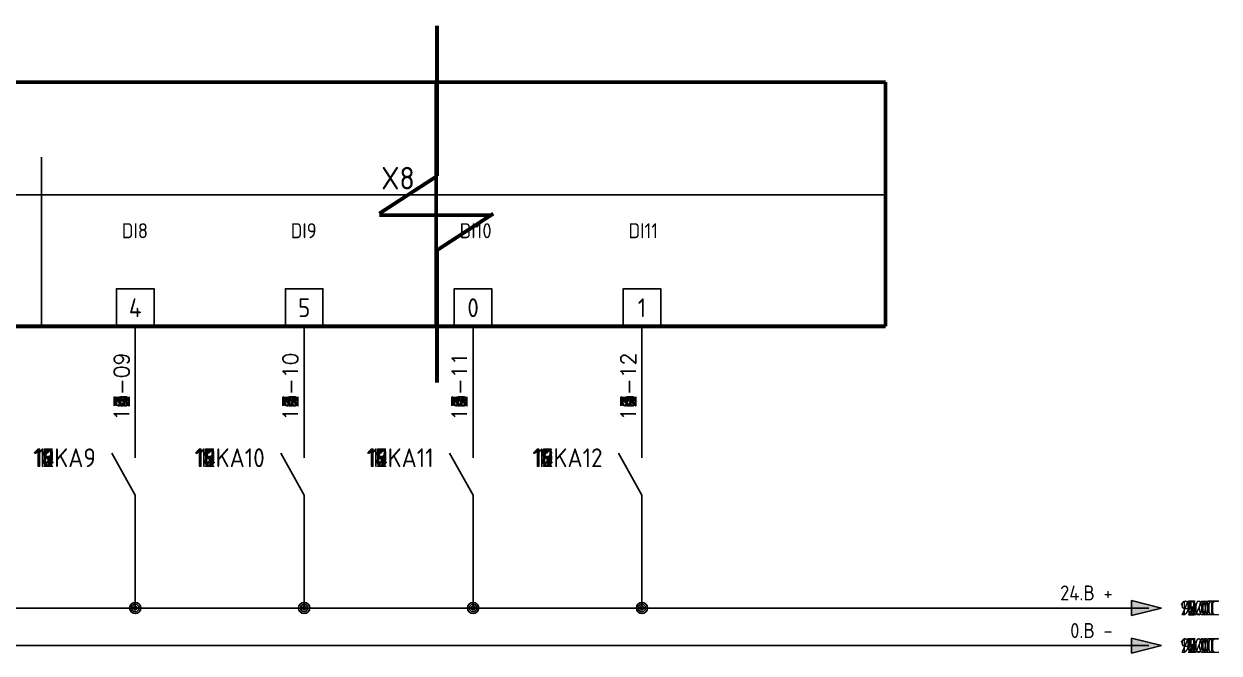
# Model space of a CAD drawing. Extents: x 21 to 418, y 12 to 268.
# Drawn here: x 257.7 to 416.9, y 184 to 267.8 of the extents above; entities that cross this region are included whole.
import ezdxf
from ezdxf.enums import TextEntityAlignment as Align

# ---------------------------------------------------------------- set-up
doc = ezdxf.new("R2010")
doc.units = 0
doc.header["$LTSCALE"] = 10
doc.layers.get('0').update_dxf_attribs({"linetype": 'CONTINUOUS'})
for name, color, linetype in [('10', 9, 'CONTINUOUS'), ('11', 9, 'CONTINUOUS'), ('12', 9, 'CONTINUOUS'), ('13', 9, 'CONTINUOUS'), ('14', 9, 'CONTINUOUS'), ('15', 9, 'CONTINUOUS'), ('16', 9, 'CONTINUOUS'), ('17', 9, 'CONTINUOUS'), ('18', 9, 'CONTINUOUS'), ('6', 9, 'CONTINUOUS'), ('7', 9, 'CONTINUOUS'), ('8', 9, 'CONTINUOUS'), ('9', 9, 'CONTINUOUS')]:
    doc.layers.add(name, color=color, linetype=linetype)
doc.layers.get('0').freeze()
doc.styles.add('SIMPLEX', font='simplex')
doc.styles.add('SPAC', font='isocp.shx')

# ---------------------------------------------------------------- blocks, each defined once
blk = doc.blocks.new('_ALIM_0')
at = {"color": 1}
for p, q in [((4, 0), (0, 1)), ((0, 1), (0, -1)), ((0, -1), (4, 0))]:
    blk.add_line(p, q, dxfattribs=at)
blk.add_solid([(0, 1), (0, -1), (4, 0)], dxfattribs=at)
at = {"color": 3, "style": 'SPAC'}
blk.add_attdef('SEGNALE', text='', height=2, dxfattribs=at).set_placement((-2.5, 1), align=Align.RIGHT)
at = {"color": 7, "style": 'SPAC'}
for tag, p, height, flags in [('REG', (6.5, -1), 2, 8), ('PRES', (-5, -2), 1, 9), ('#LINEA', (-5, -3.5), 1, 1)]:
    blk.add_attdef(tag, p, '', height=height, dxfattribs=dict(at, flags=flags))
blk = doc.blocks.new('Numero_Filo')
at = {"color": 3, "style": 'SIMPLEX'}
for tag, flags, p in [('SUPPORTO', 9, (-3.29, 2.73)), ('RIP', 1, (-0.92, 2.73)), ('N', 8, (1.08, 0.73))]:
    blk.add_attdef(tag, text='', height=2, rotation=90, dxfattribs=dict(at, flags=flags)).set_placement(p, align=Align.RIGHT)
blk = doc.blocks.new('NA1_F')
at = {"color": 7}
for p, q in [((0, 0), (0, -5)), ((0, -10), (-3.125, -4.375)), ((0, -10), (0, -15))]:
    blk.add_line(p, q, dxfattribs=at)
at = {"color": 3, "style": 'SPAC', "width": 0.75, "flags": 8}
blk.add_attdef('PINA1', text='', height=1.75, rotation=90, dxfattribs=at).set_placement((-1, 0), align=Align.RIGHT)
at = {"color": 4, "style": 'SPAC'}
blk.add_attdef('NOME', text='', height=2.5, dxfattribs=at).set_placement((-5.25, -5), align=Align.MIDDLE_RIGHT)
at = {"color": 7, "style": 'SPAC'}
for tag, flags, p in [('REG', 8, (-5.25, -10)), ('FUNZIONE1', 9, (-5.25, -12.5)), ('FUNZIONE2', 9, (-5.25, -15))]:
    blk.add_attdef(tag, text='', height=1.5, dxfattribs=dict(at, flags=flags)).set_placement(p, align=Align.MIDDLE_RIGHT)
at = {"color": 3, "style": 'SPAC', "width": 0.75, "flags": 8}
blk.add_attdef('PINB1', (-1, -15), '', height=1.75, rotation=90, dxfattribs=at)
at = {"color": 6, "style": 'SPAC', "flags": 9}
blk.add_attdef('PRES', (1, -14.5), '', height=1, dxfattribs=at)
blk = doc.blocks.new('PUNTO')
for radius in [0.75, 0.5, 0.25]:
    blk.add_circle((0, 0), radius)

msp = doc.modelspace()

# ---------------------------------------------------------------- linework, layer by layer
at = {"layer": '10'}
for p, q in [((260, 227.5), (260, 250)), ((42.5, 245), (372.45, 245)), ((272.5, 227.5), (272.5, 215)), ((295, 227.5), (295, 215)), ((317.5, 227.5), (317.5, 215)), ((340, 227.5), (340, 215)), ((272.5, 200), (272.5, 190)), ((295, 200), (295, 190)), ((317.5, 200), (317.5, 190)), ((340, 200), (340, 190))]:
    msp.add_line(p, q, dxfattribs=at)
at = {"layer": '10', "color": 1, "linetype": 'Continuous'}
for p, q in [((407.5, 190), (32.7, 190)), ((407.5, 185), (32.7, 185))]:
    msp.add_line(p, q, dxfattribs=at)
at = {"layer": '10', "const_width": 0.5}
for points in [[(372.45, 260), (34.95, 260)], [(372.45, 227.5), (372.45, 260)], [(372.45, 227.5), (34.95, 227.5)]]:
    msp.add_lwpolyline(points, dxfattribs=at)
at = {"layer": '10'}
for points in [[(270, 227.5), (275, 227.5), (275, 232.5), (270, 232.5)], [(292.5, 227.5), (297.5, 227.5), (297.5, 232.5), (292.5, 232.5)], [(315, 227.5), (320, 227.5), (320, 232.5), (315, 232.5)], [(337.5, 227.5), (342.5, 227.5), (342.5, 232.5), (337.5, 232.5)]]:
    msp.add_lwpolyline(points, close=True, dxfattribs=at)
at = {"layer": '11'}
for p, q in [((260, 227.5), (260, 250)), ((42.5, 245), (372.45, 245)), ((272.5, 227.5), (272.5, 215)), ((295, 227.5), (295, 215)), ((317.5, 227.5), (317.5, 215)), ((340, 227.5), (340, 215)), ((272.5, 200), (272.5, 190)), ((295, 200), (295, 190)), ((317.5, 200), (317.5, 190)), ((340, 200), (340, 190))]:
    msp.add_line(p, q, dxfattribs=at)
at = {"layer": '11', "color": 1, "linetype": 'Continuous'}
for p, q in [((407.5, 190), (32.7, 190)), ((407.5, 185), (32.7, 185))]:
    msp.add_line(p, q, dxfattribs=at)
at = {"layer": '11', "const_width": 0.5}
for points in [[(372.45, 260), (34.95, 260)], [(372.45, 227.5), (372.45, 260)], [(372.45, 227.5), (34.95, 227.5)]]:
    msp.add_lwpolyline(points, dxfattribs=at)
at = {"layer": '11'}
for points in [[(270, 227.5), (275, 227.5), (275, 232.5), (270, 232.5)], [(292.5, 227.5), (297.5, 227.5), (297.5, 232.5), (292.5, 232.5)], [(315, 227.5), (320, 227.5), (320, 232.5), (315, 232.5)], [(337.5, 227.5), (342.5, 227.5), (342.5, 232.5), (337.5, 232.5)]]:
    msp.add_lwpolyline(points, close=True, dxfattribs=at)
at = {"layer": '12'}
for p, q in [((260, 227.5), (260, 250)), ((42.5, 245), (372.45, 245)), ((272.5, 227.5), (272.5, 215)), ((295, 227.5), (295, 215)), ((317.5, 227.5), (317.5, 215)), ((340, 227.5), (340, 215)), ((272.5, 200), (272.5, 190)), ((295, 200), (295, 190)), ((317.5, 200), (317.5, 190)), ((340, 200), (340, 190))]:
    msp.add_line(p, q, dxfattribs=at)
at = {"layer": '12', "color": 1, "linetype": 'Continuous'}
for p, q in [((407.5, 190), (32.7, 190)), ((407.5, 185), (32.7, 185))]:
    msp.add_line(p, q, dxfattribs=at)
at = {"layer": '12', "const_width": 0.5}
for points in [[(372.45, 260), (34.95, 260)], [(372.45, 227.5), (372.45, 260)], [(372.45, 227.5), (34.95, 227.5)]]:
    msp.add_lwpolyline(points, dxfattribs=at)
at = {"layer": '12'}
for points in [[(270, 227.5), (275, 227.5), (275, 232.5), (270, 232.5)], [(292.5, 227.5), (297.5, 227.5), (297.5, 232.5), (292.5, 232.5)], [(315, 227.5), (320, 227.5), (320, 232.5), (315, 232.5)], [(337.5, 227.5), (342.5, 227.5), (342.5, 232.5), (337.5, 232.5)]]:
    msp.add_lwpolyline(points, close=True, dxfattribs=at)
at = {"layer": '13'}
for p, q in [((260, 227.5), (260, 250)), ((42.5, 245), (372.45, 245)), ((272.5, 227.5), (272.5, 215)), ((295, 227.5), (295, 215)), ((317.5, 227.5), (317.5, 215)), ((340, 227.5), (340, 215)), ((272.5, 200), (272.5, 190)), ((295, 200), (295, 190)), ((317.5, 200), (317.5, 190)), ((340, 200), (340, 190))]:
    msp.add_line(p, q, dxfattribs=at)
at = {"layer": '13', "color": 1, "linetype": 'Continuous'}
for p, q in [((407.5, 190), (32.7, 190)), ((407.5, 185), (32.7, 185))]:
    msp.add_line(p, q, dxfattribs=at)
at = {"layer": '13', "const_width": 0.5}
for points in [[(372.45, 260), (34.95, 260)], [(372.45, 227.5), (372.45, 260)], [(372.45, 227.5), (34.95, 227.5)]]:
    msp.add_lwpolyline(points, dxfattribs=at)
at = {"layer": '13'}
for points in [[(270, 227.5), (275, 227.5), (275, 232.5), (270, 232.5)], [(292.5, 227.5), (297.5, 227.5), (297.5, 232.5), (292.5, 232.5)], [(315, 227.5), (320, 227.5), (320, 232.5), (315, 232.5)], [(337.5, 227.5), (342.5, 227.5), (342.5, 232.5), (337.5, 232.5)]]:
    msp.add_lwpolyline(points, close=True, dxfattribs=at)
at = {"layer": '14'}
for p, q in [((260, 227.5), (260, 250)), ((42.5, 245), (372.45, 245)), ((272.5, 227.5), (272.5, 215)), ((295, 227.5), (295, 215)), ((317.5, 227.5), (317.5, 215)), ((340, 227.5), (340, 215)), ((272.5, 200), (272.5, 190)), ((295, 200), (295, 190)), ((317.5, 200), (317.5, 190)), ((340, 200), (340, 190))]:
    msp.add_line(p, q, dxfattribs=at)
at = {"layer": '14', "color": 1, "linetype": 'Continuous'}
for p, q in [((407.5, 190), (32.7, 190)), ((407.5, 185), (32.7, 185))]:
    msp.add_line(p, q, dxfattribs=at)
at = {"layer": '14', "const_width": 0.5}
for points in [[(372.45, 260), (34.95, 260)], [(372.45, 227.5), (372.45, 260)], [(372.45, 227.5), (34.95, 227.5)]]:
    msp.add_lwpolyline(points, dxfattribs=at)
at = {"layer": '14'}
for points in [[(270, 227.5), (275, 227.5), (275, 232.5), (270, 232.5)], [(292.5, 227.5), (297.5, 227.5), (297.5, 232.5), (292.5, 232.5)], [(315, 227.5), (320, 227.5), (320, 232.5), (315, 232.5)], [(337.5, 227.5), (342.5, 227.5), (342.5, 232.5), (337.5, 232.5)]]:
    msp.add_lwpolyline(points, close=True, dxfattribs=at)
at = {"layer": '15'}
for p, q in [((260, 227.5), (260, 250)), ((42.5, 245), (372.45, 245)), ((272.5, 227.5), (272.5, 215)), ((295, 227.5), (295, 215)), ((317.5, 227.5), (317.5, 215)), ((340, 227.5), (340, 215)), ((272.5, 200), (272.5, 190)), ((295, 200), (295, 190)), ((317.5, 200), (317.5, 190)), ((340, 200), (340, 190))]:
    msp.add_line(p, q, dxfattribs=at)
at = {"layer": '15', "color": 1, "linetype": 'Continuous'}
for p, q in [((407.5, 190), (32.7, 190)), ((407.5, 185), (32.7, 185))]:
    msp.add_line(p, q, dxfattribs=at)
at = {"layer": '15', "const_width": 0.5}
for points in [[(372.45, 260), (34.95, 260)], [(372.45, 227.5), (372.45, 260)], [(372.45, 227.5), (34.95, 227.5)]]:
    msp.add_lwpolyline(points, dxfattribs=at)
at = {"layer": '15'}
for points in [[(270, 227.5), (275, 227.5), (275, 232.5), (270, 232.5)], [(292.5, 227.5), (297.5, 227.5), (297.5, 232.5), (292.5, 232.5)], [(315, 227.5), (320, 227.5), (320, 232.5), (315, 232.5)], [(337.5, 227.5), (342.5, 227.5), (342.5, 232.5), (337.5, 232.5)]]:
    msp.add_lwpolyline(points, close=True, dxfattribs=at)
at = {"layer": '16'}
for p, q in [((260, 227.5), (260, 250)), ((42.5, 245), (372.45, 245)), ((272.5, 227.5), (272.5, 215)), ((295, 227.5), (295, 215)), ((317.5, 227.5), (317.5, 215)), ((340, 227.5), (340, 215)), ((272.5, 200), (272.5, 190)), ((295, 200), (295, 190)), ((317.5, 200), (317.5, 190)), ((340, 200), (340, 190))]:
    msp.add_line(p, q, dxfattribs=at)
at = {"layer": '16', "color": 1, "linetype": 'Continuous'}
for p, q in [((407.5, 190), (32.7, 190)), ((407.5, 185), (32.7, 185))]:
    msp.add_line(p, q, dxfattribs=at)
at = {"layer": '16', "const_width": 0.5}
for points in [[(372.45, 260), (34.95, 260)], [(372.45, 227.5), (372.45, 260)], [(372.45, 227.5), (34.95, 227.5)]]:
    msp.add_lwpolyline(points, dxfattribs=at)
at = {"layer": '16'}
for points in [[(270, 227.5), (275, 227.5), (275, 232.5), (270, 232.5)], [(292.5, 227.5), (297.5, 227.5), (297.5, 232.5), (292.5, 232.5)], [(315, 227.5), (320, 227.5), (320, 232.5), (315, 232.5)], [(337.5, 227.5), (342.5, 227.5), (342.5, 232.5), (337.5, 232.5)]]:
    msp.add_lwpolyline(points, close=True, dxfattribs=at)
at = {"layer": '17'}
for p, q in [((260, 227.5), (260, 250)), ((42.5, 245), (372.45, 245)), ((272.5, 227.5), (272.5, 215)), ((295, 227.5), (295, 215)), ((317.5, 227.5), (317.5, 215)), ((340, 227.5), (340, 215)), ((272.5, 200), (272.5, 190)), ((295, 200), (295, 190)), ((317.5, 200), (317.5, 190)), ((340, 200), (340, 190))]:
    msp.add_line(p, q, dxfattribs=at)
at = {"layer": '17', "color": 1, "linetype": 'Continuous'}
for p, q in [((407.5, 190), (32.7, 190)), ((407.5, 185), (32.7, 185))]:
    msp.add_line(p, q, dxfattribs=at)
at = {"layer": '17', "const_width": 0.5}
for points in [[(372.45, 260), (34.95, 260)], [(372.45, 227.5), (372.45, 260)], [(372.45, 227.5), (34.95, 227.5)]]:
    msp.add_lwpolyline(points, dxfattribs=at)
at = {"layer": '17'}
for points in [[(270, 227.5), (275, 227.5), (275, 232.5), (270, 232.5)], [(292.5, 227.5), (297.5, 227.5), (297.5, 232.5), (292.5, 232.5)], [(315, 227.5), (320, 227.5), (320, 232.5), (315, 232.5)], [(337.5, 227.5), (342.5, 227.5), (342.5, 232.5), (337.5, 232.5)]]:
    msp.add_lwpolyline(points, close=True, dxfattribs=at)
at = {"layer": '18'}
for p, q in [((260, 227.5), (260, 250)), ((42.5, 245), (372.45, 245)), ((272.5, 227.5), (272.5, 215)), ((295, 227.5), (295, 215)), ((317.5, 227.5), (317.5, 215)), ((340, 227.5), (340, 215)), ((272.5, 200), (272.5, 190)), ((295, 200), (295, 190)), ((317.5, 200), (317.5, 190)), ((340, 200), (340, 190))]:
    msp.add_line(p, q, dxfattribs=at)
at = {"layer": '18', "color": 1, "linetype": 'Continuous'}
for p, q in [((407.5, 190), (32.7, 190)), ((407.5, 185), (32.7, 185))]:
    msp.add_line(p, q, dxfattribs=at)
at = {"layer": '18', "const_width": 0.5}
for points in [[(372.45, 260), (34.95, 260)], [(372.45, 227.5), (372.45, 260)], [(372.45, 227.5), (34.95, 227.5)]]:
    msp.add_lwpolyline(points, dxfattribs=at)
at = {"layer": '18'}
for points in [[(270, 227.5), (275, 227.5), (275, 232.5), (270, 232.5)], [(292.5, 227.5), (297.5, 227.5), (297.5, 232.5), (292.5, 232.5)], [(315, 227.5), (320, 227.5), (320, 232.5), (315, 232.5)], [(337.5, 227.5), (342.5, 227.5), (342.5, 232.5), (337.5, 232.5)]]:
    msp.add_lwpolyline(points, close=True, dxfattribs=at)
at = {"layer": '6', "const_width": 0.5}
for points in [[(312.7, 247.5), (312.7, 267.5)], [(312.6, 260), (69.95, 260)], [(305, 242.5), (312.7, 247.5)], [(305, 242.3), (320, 242.3)], [(312.5, 237.5), (320.2, 242.5)], [(312.7, 220), (312.7, 237.5)], [(312.6, 227.5), (69.95, 227.5)]]:
    msp.add_lwpolyline(points, dxfattribs=at)
at = {"layer": '7', "const_width": 0.5}
for points in [[(312.6, 260), (69.95, 260)], [(312.6, 227.5), (312.6, 260)], [(312.6, 227.5), (69.95, 227.5)]]:
    msp.add_lwpolyline(points, dxfattribs=at)
at = {"layer": '8'}
for p, q in [((260, 227.5), (260, 250)), ((42.5, 245), (372.45, 245)), ((272.5, 227.5), (272.5, 215)), ((295, 227.5), (295, 215)), ((317.5, 227.5), (317.5, 215)), ((340, 227.5), (340, 215)), ((272.5, 200), (272.5, 190)), ((295, 200), (295, 190)), ((317.5, 200), (317.5, 190)), ((340, 200), (340, 190))]:
    msp.add_line(p, q, dxfattribs=at)
at = {"layer": '8', "color": 1, "linetype": 'Continuous'}
for p, q in [((407.5, 190), (32.7, 190)), ((407.5, 185), (32.7, 185))]:
    msp.add_line(p, q, dxfattribs=at)
at = {"layer": '8', "const_width": 0.5}
for points in [[(372.45, 260), (34.95, 260)], [(372.45, 227.5), (372.45, 260)], [(372.45, 227.5), (34.95, 227.5)]]:
    msp.add_lwpolyline(points, dxfattribs=at)
at = {"layer": '8'}
for points in [[(270, 227.5), (275, 227.5), (275, 232.5), (270, 232.5)], [(292.5, 227.5), (297.5, 227.5), (297.5, 232.5), (292.5, 232.5)], [(315, 227.5), (320, 227.5), (320, 232.5), (315, 232.5)], [(337.5, 227.5), (342.5, 227.5), (342.5, 232.5), (337.5, 232.5)]]:
    msp.add_lwpolyline(points, close=True, dxfattribs=at)
at = {"layer": '9'}
for p, q in [((260, 227.5), (260, 250)), ((42.5, 245), (372.45, 245)), ((272.5, 227.5), (272.5, 215)), ((295, 227.5), (295, 215)), ((317.5, 227.5), (317.5, 215)), ((340, 227.5), (340, 215)), ((272.5, 200), (272.5, 190)), ((295, 200), (295, 190)), ((317.5, 200), (317.5, 190)), ((340, 200), (340, 190))]:
    msp.add_line(p, q, dxfattribs=at)
at = {"layer": '9', "color": 1, "linetype": 'Continuous'}
for p, q in [((407.5, 190), (32.7, 190)), ((407.5, 185), (32.7, 185))]:
    msp.add_line(p, q, dxfattribs=at)
at = {"layer": '9', "const_width": 0.5}
for points in [[(372.45, 260), (34.95, 260)], [(372.45, 227.5), (372.45, 260)], [(372.45, 227.5), (34.95, 227.5)]]:
    msp.add_lwpolyline(points, dxfattribs=at)
at = {"layer": '9'}
for points in [[(270, 227.5), (275, 227.5), (275, 232.5), (270, 232.5)], [(292.5, 227.5), (297.5, 227.5), (297.5, 232.5), (292.5, 232.5)], [(315, 227.5), (320, 227.5), (320, 232.5), (315, 232.5)], [(337.5, 227.5), (342.5, 227.5), (342.5, 232.5), (337.5, 232.5)]]:
    msp.add_lwpolyline(points, close=True, dxfattribs=at)

# ---------------------------------------------------------------- block references
at = {"layer": '10'}
for name, p, values in [('Numero_Filo', (270.6, 223.28), {'N': '10-09'}), ('Numero_Filo', (293.1, 223.28), {'N': '10-10'}), ('Numero_Filo', (315.6, 223.28), {'N': '10-11'}), ('Numero_Filo', (338.1, 223.28), {'N': '10-12'}), ('NA1_F', (272.5, 215), {'NOME': '10KA9'}), ('NA1_F', (295, 215), {'NOME': '10KA10'}), ('NA1_F', (317.5, 215), {'NOME': '10KA11'}), ('NA1_F', (340, 215), {'NOME': '10KA12'}), ('_ALIM_0', (405.2, 190), {'SEGNALE': '24.B +', 'REG': '11.0C'}), ('_ALIM_0', (405.2, 185), {'SEGNALE': '0.B -', 'REG': '11.0C'})]:
    msp.add_blockref(name, p, dxfattribs=at).add_auto_attribs(values)
for p in [(272.5, 190), (295, 190), (317.5, 190), (340, 190)]:
    msp.add_blockref('PUNTO', p, dxfattribs=at)
at = {"layer": '11'}
for name, p, values in [('Numero_Filo', (270.6, 223.28), {'N': '11-09'}), ('Numero_Filo', (293.1, 223.28), {'N': '11-10'}), ('Numero_Filo', (315.6, 223.28), {'N': '11-11'}), ('Numero_Filo', (338.1, 223.28), {'N': '11-12'}), ('NA1_F', (272.5, 215), {'NOME': '11KA9'}), ('NA1_F', (295, 215), {'NOME': '11KA10'}), ('NA1_F', (317.5, 215), {'NOME': '11KA11'}), ('NA1_F', (340, 215), {'NOME': '11KA12'}), ('_ALIM_0', (405.2, 190), {'SEGNALE': '24.B +', 'REG': '12.0C'}), ('_ALIM_0', (405.2, 185), {'SEGNALE': '0.B -', 'REG': '12.0C'})]:
    msp.add_blockref(name, p, dxfattribs=at).add_auto_attribs(values)
for p in [(272.5, 190), (295, 190), (317.5, 190), (340, 190)]:
    msp.add_blockref('PUNTO', p, dxfattribs=at)
at = {"layer": '12'}
for name, p, values in [('Numero_Filo', (270.6, 223.28), {'N': '12-09'}), ('Numero_Filo', (293.1, 223.28), {'N': '12-10'}), ('Numero_Filo', (315.6, 223.28), {'N': '12-11'}), ('Numero_Filo', (338.1, 223.28), {'N': '12-12'}), ('NA1_F', (272.5, 215), {'NOME': '12KA9'}), ('NA1_F', (295, 215), {'NOME': '12KA10'}), ('NA1_F', (317.5, 215), {'NOME': '12KA11'}), ('NA1_F', (340, 215), {'NOME': '12KA12'}), ('_ALIM_0', (405.2, 190), {'SEGNALE': '24.B +', 'REG': '13.0C'}), ('_ALIM_0', (405.2, 185), {'SEGNALE': '0.B -', 'REG': '13.0C'})]:
    msp.add_blockref(name, p, dxfattribs=at).add_auto_attribs(values)
for p in [(272.5, 190), (295, 190), (317.5, 190), (340, 190)]:
    msp.add_blockref('PUNTO', p, dxfattribs=at)
at = {"layer": '13'}
for name, p, values in [('Numero_Filo', (270.6, 223.28), {'N': '13-09'}), ('Numero_Filo', (293.1, 223.28), {'N': '13-10'}), ('Numero_Filo', (315.6, 223.28), {'N': '13-11'}), ('Numero_Filo', (338.1, 223.28), {'N': '13-12'}), ('NA1_F', (272.5, 215), {'NOME': '13KA9'}), ('NA1_F', (295, 215), {'NOME': '13KA10'}), ('NA1_F', (317.5, 215), {'NOME': '13KA11'}), ('NA1_F', (340, 215), {'NOME': '13KA12'}), ('_ALIM_0', (405.2, 190), {'SEGNALE': '24.B +', 'REG': '14.0C'}), ('_ALIM_0', (405.2, 185), {'SEGNALE': '0.B -', 'REG': '14.0C'})]:
    msp.add_blockref(name, p, dxfattribs=at).add_auto_attribs(values)
for p in [(272.5, 190), (295, 190), (317.5, 190), (340, 190)]:
    msp.add_blockref('PUNTO', p, dxfattribs=at)
at = {"layer": '14'}
for name, p, values in [('Numero_Filo', (270.6, 223.28), {'N': '14-09'}), ('Numero_Filo', (293.1, 223.28), {'N': '14-10'}), ('Numero_Filo', (315.6, 223.28), {'N': '14-11'}), ('Numero_Filo', (338.1, 223.28), {'N': '14-12'}), ('NA1_F', (272.5, 215), {'NOME': '14KA9'}), ('NA1_F', (295, 215), {'NOME': '14KA10'}), ('NA1_F', (317.5, 215), {'NOME': '14KA11'}), ('NA1_F', (340, 215), {'NOME': '14KA12'}), ('_ALIM_0', (405.2, 190), {'SEGNALE': '24.B +', 'REG': '15.0C'}), ('_ALIM_0', (405.2, 185), {'SEGNALE': '0.B -', 'REG': '15.0C'})]:
    msp.add_blockref(name, p, dxfattribs=at).add_auto_attribs(values)
for p in [(272.5, 190), (295, 190), (317.5, 190), (340, 190)]:
    msp.add_blockref('PUNTO', p, dxfattribs=at)
at = {"layer": '15'}
for name, p, values in [('Numero_Filo', (270.6, 223.28), {'N': '15-09'}), ('Numero_Filo', (293.1, 223.28), {'N': '15-10'}), ('Numero_Filo', (315.6, 223.28), {'N': '15-11'}), ('Numero_Filo', (338.1, 223.28), {'N': '15-12'}), ('NA1_F', (272.5, 215), {'NOME': '15KA9'}), ('NA1_F', (295, 215), {'NOME': '15KA10'}), ('NA1_F', (317.5, 215), {'NOME': '15KA11'}), ('NA1_F', (340, 215), {'NOME': '15KA12'}), ('_ALIM_0', (405.2, 190), {'SEGNALE': '24.B +', 'REG': '16.0C'}), ('_ALIM_0', (405.2, 185), {'SEGNALE': '0.B -', 'REG': '16.0C'})]:
    msp.add_blockref(name, p, dxfattribs=at).add_auto_attribs(values)
for p in [(272.5, 190), (295, 190), (317.5, 190), (340, 190)]:
    msp.add_blockref('PUNTO', p, dxfattribs=at)
at = {"layer": '16'}
for name, p, values in [('Numero_Filo', (270.6, 223.28), {'N': '16-09'}), ('Numero_Filo', (293.1, 223.28), {'N': '16-10'}), ('Numero_Filo', (315.6, 223.28), {'N': '16-11'}), ('Numero_Filo', (338.1, 223.28), {'N': '16-12'}), ('NA1_F', (272.5, 215), {'NOME': '16KA9'}), ('NA1_F', (295, 215), {'NOME': '16KA10'}), ('NA1_F', (317.5, 215), {'NOME': '16KA11'}), ('NA1_F', (340, 215), {'NOME': '16KA12'}), ('_ALIM_0', (405.2, 190), {'SEGNALE': '24.B +', 'REG': '17.0C'}), ('_ALIM_0', (405.2, 185), {'SEGNALE': '0.B -', 'REG': '17.0C'})]:
    msp.add_blockref(name, p, dxfattribs=at).add_auto_attribs(values)
for p in [(272.5, 190), (295, 190), (317.5, 190), (340, 190)]:
    msp.add_blockref('PUNTO', p, dxfattribs=at)
at = {"layer": '17'}
for name, p, values in [('Numero_Filo', (270.6, 223.28), {'N': '17-09'}), ('Numero_Filo', (293.1, 223.28), {'N': '17-10'}), ('Numero_Filo', (315.6, 223.28), {'N': '17-11'}), ('Numero_Filo', (338.1, 223.28), {'N': '17-12'}), ('NA1_F', (272.5, 215), {'NOME': '17KA9'}), ('NA1_F', (295, 215), {'NOME': '17KA10'}), ('NA1_F', (317.5, 215), {'NOME': '17KA11'}), ('NA1_F', (340, 215), {'NOME': '17KA12'}), ('_ALIM_0', (405.2, 190), {'SEGNALE': '24.B +', 'REG': '18.0C'}), ('_ALIM_0', (405.2, 185), {'SEGNALE': '0.B -', 'REG': '18.0C'})]:
    msp.add_blockref(name, p, dxfattribs=at).add_auto_attribs(values)
for p in [(272.5, 190), (295, 190), (317.5, 190), (340, 190)]:
    msp.add_blockref('PUNTO', p, dxfattribs=at)
at = {"layer": '18'}
for name, p, values in [('Numero_Filo', (270.6, 223.28), {'N': '18-09'}), ('Numero_Filo', (293.1, 223.28), {'N': '18-10'}), ('Numero_Filo', (315.6, 223.28), {'N': '18-11'}), ('Numero_Filo', (338.1, 223.28), {'N': '18-12'}), ('NA1_F', (272.5, 215), {'NOME': '18KA9'}), ('NA1_F', (295, 215), {'NOME': '18KA10'}), ('NA1_F', (317.5, 215), {'NOME': '18KA11'}), ('NA1_F', (340, 215), {'NOME': '18KA12'}), ('_ALIM_0', (405.2, 190), {'SEGNALE': '24.B +', 'REG': '/./'}), ('_ALIM_0', (405.2, 185), {'SEGNALE': '0.B -', 'REG': '/./'})]:
    msp.add_blockref(name, p, dxfattribs=at).add_auto_attribs(values)
for p in [(272.5, 190), (295, 190), (317.5, 190), (340, 190)]:
    msp.add_blockref('PUNTO', p, dxfattribs=at)
at = {"layer": '8'}
for name, p, values in [('Numero_Filo', (270.6, 223.28), {'N': '8-09'}), ('Numero_Filo', (293.1, 223.28), {'N': '8-10'}), ('Numero_Filo', (315.6, 223.28), {'N': '8-11'}), ('Numero_Filo', (338.1, 223.28), {'N': '8-12'}), ('NA1_F', (272.5, 215), {'NOME': '8KA9'}), ('NA1_F', (295, 215), {'NOME': '8KA10'}), ('NA1_F', (317.5, 215), {'NOME': '8KA11'}), ('NA1_F', (340, 215), {'NOME': '8KA12'}), ('_ALIM_0', (405.2, 190), {'SEGNALE': '24.B +', 'REG': '9.0C'}), ('_ALIM_0', (405.2, 185), {'SEGNALE': '0.B -', 'REG': '9.0C'})]:
    msp.add_blockref(name, p, dxfattribs=at).add_auto_attribs(values)
for p in [(272.5, 190), (295, 190), (317.5, 190), (340, 190)]:
    msp.add_blockref('PUNTO', p, dxfattribs=at)
at = {"layer": '9'}
for name, p, values in [('Numero_Filo', (270.6, 223.28), {'N': '9-09'}), ('Numero_Filo', (293.1, 223.28), {'N': '9-10'}), ('Numero_Filo', (315.6, 223.28), {'N': '9-11'}), ('Numero_Filo', (338.1, 223.28), {'N': '9-12'}), ('NA1_F', (272.5, 215), {'NOME': '9KA9'}), ('NA1_F', (295, 215), {'NOME': '9KA10'}), ('NA1_F', (317.5, 215), {'NOME': '9KA11'}), ('NA1_F', (340, 215), {'NOME': '9KA12'}), ('_ALIM_0', (405.2, 190), {'SEGNALE': '24.B +', 'REG': '10.0C'}), ('_ALIM_0', (405.2, 185), {'SEGNALE': '0.B -', 'REG': '10.0C'})]:
    msp.add_blockref(name, p, dxfattribs=at).add_auto_attribs(values)
for p in [(272.5, 190), (295, 190), (317.5, 190), (340, 190)]:
    msp.add_blockref('PUNTO', p, dxfattribs=at)

# ---------------------------------------------------------------- texts
at = {"layer": '10', "width": 5, "attachment_point": 1, "style": 'SPAC'}
for s, insert, char_height in [('\\pxqc;X8', (305, 248.72), 3), ('{\\W0.624015; }DI8', (270, 241.22), 2), ('{\\W0.624015; }DI9', (292.5, 241.22), 2), ('{\\W0.624015; }DI10', (315, 241.22), 2), ('{\\W0.624015; }DI11', (337.5, 241.22), 2), ('\\pxqc;4', (270, 231.22), 2.5), ('\\pxqc;5', (292.5, 231.22), 2.5), ('\\pxqc;0', (315, 231.22), 2.5), ('\\pxqc;1', (337.5, 231.22), 2.5)]:
    msp.add_mtext(s, dxfattribs=dict(at, insert=insert, char_height=char_height))
at = {"layer": '11', "width": 5, "attachment_point": 1, "style": 'SPAC'}
for s, insert, char_height in [('\\pxqc;X8', (305, 248.72), 3), ('{\\W0.624015; }DI8', (270, 241.22), 2), ('{\\W0.624015; }DI9', (292.5, 241.22), 2), ('{\\W0.624015; }DI10', (315, 241.22), 2), ('{\\W0.624015; }DI11', (337.5, 241.22), 2), ('\\pxqc;4', (270, 231.22), 2.5), ('\\pxqc;5', (292.5, 231.22), 2.5), ('\\pxqc;0', (315, 231.22), 2.5), ('\\pxqc;1', (337.5, 231.22), 2.5)]:
    msp.add_mtext(s, dxfattribs=dict(at, insert=insert, char_height=char_height))
at = {"layer": '12', "width": 5, "attachment_point": 1, "style": 'SPAC'}
for s, insert, char_height in [('\\pxqc;X8', (305, 248.72), 3), ('{\\W0.624015; }DI8', (270, 241.22), 2), ('{\\W0.624015; }DI9', (292.5, 241.22), 2), ('{\\W0.624015; }DI10', (315, 241.22), 2), ('{\\W0.624015; }DI11', (337.5, 241.22), 2), ('\\pxqc;4', (270, 231.22), 2.5), ('\\pxqc;5', (292.5, 231.22), 2.5), ('\\pxqc;0', (315, 231.22), 2.5), ('\\pxqc;1', (337.5, 231.22), 2.5)]:
    msp.add_mtext(s, dxfattribs=dict(at, insert=insert, char_height=char_height))
at = {"layer": '13', "width": 5, "attachment_point": 1, "style": 'SPAC'}
for s, insert, char_height in [('\\pxqc;X8', (305, 248.72), 3), ('{\\W0.624015; }DI8', (270, 241.22), 2), ('{\\W0.624015; }DI9', (292.5, 241.22), 2), ('{\\W0.624015; }DI10', (315, 241.22), 2), ('{\\W0.624015; }DI11', (337.5, 241.22), 2), ('\\pxqc;4', (270, 231.22), 2.5), ('\\pxqc;5', (292.5, 231.22), 2.5), ('\\pxqc;0', (315, 231.22), 2.5), ('\\pxqc;1', (337.5, 231.22), 2.5)]:
    msp.add_mtext(s, dxfattribs=dict(at, insert=insert, char_height=char_height))
at = {"layer": '14', "width": 5, "attachment_point": 1, "style": 'SPAC'}
for s, insert, char_height in [('\\pxqc;X8', (305, 248.72), 3), ('{\\W0.624015; }DI8', (270, 241.22), 2), ('{\\W0.624015; }DI9', (292.5, 241.22), 2), ('{\\W0.624015; }DI10', (315, 241.22), 2), ('{\\W0.624015; }DI11', (337.5, 241.22), 2), ('\\pxqc;4', (270, 231.22), 2.5), ('\\pxqc;5', (292.5, 231.22), 2.5), ('\\pxqc;0', (315, 231.22), 2.5), ('\\pxqc;1', (337.5, 231.22), 2.5)]:
    msp.add_mtext(s, dxfattribs=dict(at, insert=insert, char_height=char_height))
at = {"layer": '15', "width": 5, "attachment_point": 1, "style": 'SPAC'}
for s, insert, char_height in [('\\pxqc;X8', (305, 248.72), 3), ('{\\W0.624015; }DI8', (270, 241.22), 2), ('{\\W0.624015; }DI9', (292.5, 241.22), 2), ('{\\W0.624015; }DI10', (315, 241.22), 2), ('{\\W0.624015; }DI11', (337.5, 241.22), 2), ('\\pxqc;4', (270, 231.22), 2.5), ('\\pxqc;5', (292.5, 231.22), 2.5), ('\\pxqc;0', (315, 231.22), 2.5), ('\\pxqc;1', (337.5, 231.22), 2.5)]:
    msp.add_mtext(s, dxfattribs=dict(at, insert=insert, char_height=char_height))
at = {"layer": '16', "width": 5, "attachment_point": 1, "style": 'SPAC'}
for s, insert, char_height in [('\\pxqc;X8', (305, 248.72), 3), ('{\\W0.624015; }DI8', (270, 241.22), 2), ('{\\W0.624015; }DI9', (292.5, 241.22), 2), ('{\\W0.624015; }DI10', (315, 241.22), 2), ('{\\W0.624015; }DI11', (337.5, 241.22), 2), ('\\pxqc;4', (270, 231.22), 2.5), ('\\pxqc;5', (292.5, 231.22), 2.5), ('\\pxqc;0', (315, 231.22), 2.5), ('\\pxqc;1', (337.5, 231.22), 2.5)]:
    msp.add_mtext(s, dxfattribs=dict(at, insert=insert, char_height=char_height))
at = {"layer": '17', "width": 5, "attachment_point": 1, "style": 'SPAC'}
for s, insert, char_height in [('\\pxqc;X8', (305, 248.72), 3), ('{\\W0.624015; }DI8', (270, 241.22), 2), ('{\\W0.624015; }DI9', (292.5, 241.22), 2), ('{\\W0.624015; }DI10', (315, 241.22), 2), ('{\\W0.624015; }DI11', (337.5, 241.22), 2), ('\\pxqc;4', (270, 231.22), 2.5), ('\\pxqc;5', (292.5, 231.22), 2.5), ('\\pxqc;0', (315, 231.22), 2.5), ('\\pxqc;1', (337.5, 231.22), 2.5)]:
    msp.add_mtext(s, dxfattribs=dict(at, insert=insert, char_height=char_height))
at = {"layer": '18', "width": 5, "attachment_point": 1, "style": 'SPAC'}
for s, insert, char_height in [('\\pxqc;X8', (305, 248.72), 3), ('{\\W0.624015; }DI8', (270, 241.22), 2), ('{\\W0.624015; }DI9', (292.5, 241.22), 2), ('{\\W0.624015; }DI10', (315, 241.22), 2), ('{\\W0.624015; }DI11', (337.5, 241.22), 2), ('\\pxqc;4', (270, 231.22), 2.5), ('\\pxqc;5', (292.5, 231.22), 2.5), ('\\pxqc;0', (315, 231.22), 2.5), ('\\pxqc;1', (337.5, 231.22), 2.5)]:
    msp.add_mtext(s, dxfattribs=dict(at, insert=insert, char_height=char_height))
at = {"layer": '8', "width": 5, "attachment_point": 1, "style": 'SPAC'}
for s, insert, char_height in [('\\pxqc;X8', (305, 248.72), 3), ('{\\W0.624015; }DI8', (270, 241.22), 2), ('{\\W0.624015; }DI9', (292.5, 241.22), 2), ('{\\W0.624015; }DI10', (315, 241.22), 2), ('{\\W0.624015; }DI11', (337.5, 241.22), 2), ('\\pxqc;4', (270, 231.22), 2.5), ('\\pxqc;5', (292.5, 231.22), 2.5), ('\\pxqc;0', (315, 231.22), 2.5), ('\\pxqc;1', (337.5, 231.22), 2.5)]:
    msp.add_mtext(s, dxfattribs=dict(at, insert=insert, char_height=char_height))
at = {"layer": '9', "width": 5, "attachment_point": 1, "style": 'SPAC'}
for s, insert, char_height in [('\\pxqc;X8', (305, 248.72), 3), ('{\\W0.624015; }DI8', (270, 241.22), 2), ('{\\W0.624015; }DI9', (292.5, 241.22), 2), ('{\\W0.624015; }DI10', (315, 241.22), 2), ('{\\W0.624015; }DI11', (337.5, 241.22), 2), ('\\pxqc;4', (270, 231.22), 2.5), ('\\pxqc;5', (292.5, 231.22), 2.5), ('\\pxqc;0', (315, 231.22), 2.5), ('\\pxqc;1', (337.5, 231.22), 2.5)]:
    msp.add_mtext(s, dxfattribs=dict(at, insert=insert, char_height=char_height))

doc.saveas('drawing.dxf')
